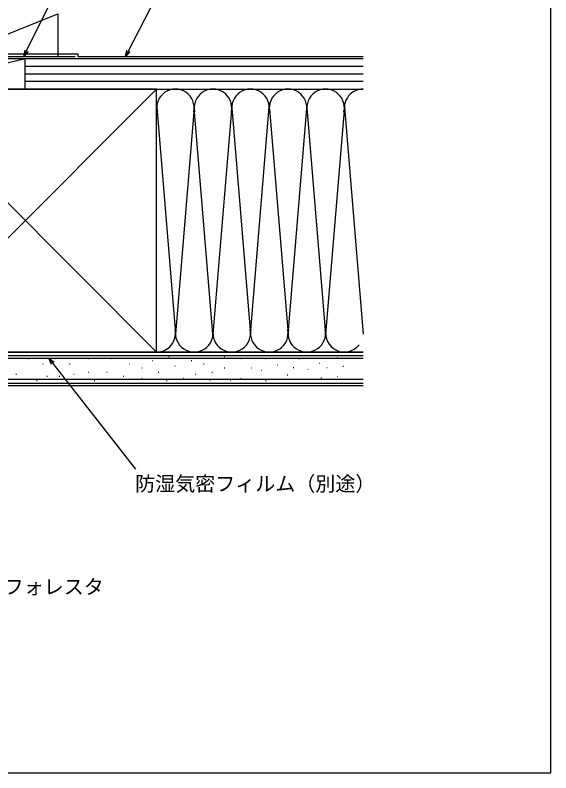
# Model space of a CAD drawing. Units: millimetres, scale not verified. Extents: x -525 to 525, y -783 to 779.
# Drawn here: x 311 to 525, y -782.8 to -480.3 of the extents above; entities that cross this region are included whole.
import ezdxf
from ezdxf.enums import TextEntityAlignment as Align

# ---------------------------------------------------------------- set-up
doc = ezdxf.new("R2010")
doc.units = ezdxf.units.MM
doc.header["$LTSCALE"] = 4
for name, color, linetype in [('0-7_YKK_D', 6, 'Continuous'), ('0-8_YKK_ZWAK', 7, 'Continuous'), ('0-9_YSS_K', 3, 'Continuous'), ('0-A_YSS_KE', 3, 'Continuous')]:
    doc.layers.add(name, color=color, linetype=linetype)
doc.styles.add('ＭＳ ゴシック', font='')
doc.styles.get('ＭＳ ゴシック').set_extended_font_data('MS Gothic')

msp = doc.modelspace()

# ---------------------------------------------------------------- linework, layer by layer
at = {"layer": '0-7_YKK_D'}
for points in [[(314.396, -496.799), (315.528, -494.514), (347.01, -430.95)], [(355.034, -496.799), (356.201, -494.532), (375.65, -456.733)], [(316.14, -494.817), (314.396, -496.799), (314.915, -494.211)], [(356.808, -494.844), (355.034, -496.799), (355.593, -494.219)], [(325.466, -619.73), (324.437, -617.299), (326.544, -618.89)], [(324.437, -617.299), (326.005, -619.31), (358.987, -661.613)]]:
    msp.add_lwpolyline(points, dxfattribs=at)
at = {"layer": '0-8_YKK_ZWAK'}
msp.add_lwpolyline([(-525, -782.8), (525, -782.8), (525, 747.2)], dxfattribs=at)
at = {"layer": '0-9_YSS_K'}
for p, q in [((285.5, -496.799), (328, -479.799)), ((328, -479.799), (328, -496.799)), ((315, -497.799), (262.5, -509.799)), ((328, -497.799), (283, -497.799)), ((315, -509.799), (315, -497.799)), ((450, -497.799), (315, -497.799)), ((450, -500.799), (315, -500.799)), ((450, -503.799), (315, -503.799)), ((450, -506.799), (315, -506.799)), ((262.5, -614.799), (367.5, -509.799)), ((262.5, -509.799), (367.5, -614.799)), ((315, -509.799), (450, -509.799)), ((367.5, -509.799), (450, -509.799)), ((367.506, -516.993), (374.842, -605.767)), ((405, -607.68), (412.501, -516.906)), ((420, -607.68), (427.577, -515.981)), ((442.517, -516.711), (435, -607.68)), ((442.506, -516.993), (450, -607.68)), ((382.342, -518.831), (375, -607.68)), ((390, -607.68), (382.658, -518.831)), ((397.39, -518.244), (390, -607.68)), ((397.661, -518.864), (405, -607.68)), ((412.575, -517.831), (420, -607.68)), ((427.658, -518.831), (435, -607.68)), ((450, -616.299), (240, -616.299)), ((367.5, -614.799), (450, -614.799)), ((372.26, -616.541), (372.46, -616.541)), ((394.512, -616.541), (394.712, -616.541)), ((439.574, -616.932), (439.774, -616.932)), ((316.217, -617.365), (316.417, -617.365)), ((321.986, -619.513), (322.186, -619.513)), ((326.931, -617.365), (327.131, -617.365)), ((332.7, -619.513), (332.9, -619.513)), ((340.118, -617.365), (340.318, -617.365)), ((349.184, -617.365), (349.384, -617.365)), ((356.601, -619.513), (356.801, -619.513)), ((365.667, -618.189), (365.867, -618.189)), ((381.326, -618.189), (381.526, -618.189)), ((386.271, -619.513), (386.471, -619.513)), ((401.106, -617.365), (401.306, -617.365)), ((410.996, -617.365), (411.196, -617.365)), ((415.619, -619.853), (415.819, -619.853)), ((424.383, -617.516), (424.583, -617.516)), ((432.563, -619.269), (432.763, -619.269)), ((340.118, -622.81), (340.318, -622.81)), ((347.535, -622.81), (347.735, -622.81)), ((361.546, -621.161), (361.746, -621.161)), ((368.139, -622.81), (368.339, -622.81)), ((374.733, -620.337), (374.933, -620.337)), ((389.567, -622.81), (389.767, -622.81)), ((394.512, -621.161), (394.712, -621.161)), ((405.226, -621.161), (405.426, -621.161)), ((409.347, -621.986), (409.547, -621.986)), ((422.046, -621.022), (422.246, -621.022)), ((427.889, -621.606), (428.089, -621.606)), ((435.485, -621.022), (435.685, -621.022)), ((441.912, -620.437), (442.112, -620.437)), ((450, -625.799), (240, -625.799)), ((311.272, -623.634), (311.472, -623.634)), ((319.514, -626.106), (319.714, -626.106)), ((323.635, -624.458), (323.835, -624.458)), ((328.58, -624.458), (328.78, -624.458)), ((334.349, -623.634), (334.549, -623.634)), ((342.59, -626.106), (342.79, -626.106)), ((354.129, -624.458), (354.329, -624.458)), ((361.546, -625.282), (361.746, -625.282)), ((371.436, -626.106), (371.636, -626.106)), ((378.029, -625.282), (378.229, -625.282)), ((382.974, -623.634), (383.174, -623.634)), ((388.743, -626.106), (388.943, -626.106)), ((396.985, -626.106), (397.185, -626.106)), ((401.106, -625.282), (401.306, -625.282)), ((410.996, -626.106), (411.196, -626.106)), ((419.709, -623.943), (419.909, -623.943)), ((433.147, -625.112), (433.347, -625.112)), ((439.574, -624.527), (439.774, -624.527)), ((450, -628.299), (240, -628.299))]:
    msp.add_line(p, q, dxfattribs=at)
msp.add_lwpolyline([(315, -509.799), (315, -497.799), (262.5, -497.799), (262.5, -509.799)], close=True, dxfattribs=at)
for centre, start, end in [((375, -517.299), 348.21668, 191.78379), ((390, -517.299), 348.21668, 191.78379), ((405, -517.299), 348.21668, 191.78379), ((420, -517.299), 348.21644, 191.78379), ((435, -517.299), 348.21668, 191.78356), ((450, -517.299), 89.9998, 191.78379), ((367.5, -607.299), 270, 11.78353), ((382.5, -607.299), 168.21646, 11.78353), ((397.5, -607.299), 168.21646, 11.78353), ((412.5, -607.299), 168.21646, 11.78353), ((427.5, -607.299), 168.21646, 11.78364), ((442.5, -607.299), 168.21646, 321.38314)]:
    msp.add_arc(centre, 7.5, start, end, dxfattribs=at)
at = {"layer": '0-A_YSS_KE'}
for p, q in [((336, -495.799), (336, -496.799)), ((336, -496.799), (450, -496.799)), ((367.5, -523.764), (367.5, -509.799)), ((367.5, -614.799), (367.5, -517.299)), ((450, -614.799), (240, -614.799)), ((261.5, -617.299), (450, -617.299)), ((450, -627.299), (240, -627.299))]:
    msp.add_line(p, q, dxfattribs=at)
for points in [[(281, -494.299), (281, -496.799), (335, -496.799)], [(282, -493.299), (282, -495.799), (336, -495.799)], [(367.5, -509.799), (262.5, -509.799), (262.5, -614.799), (367.5, -614.799)]]:
    msp.add_lwpolyline(points, dxfattribs=at)

# ---------------------------------------------------------------- texts
at = {"layer": '0-7_YKK_D', "style": 'ＭＳ ゴシック'}
for s, p in [('防湿気密フィルム（別途）', (358.896, -672.068)), ('ラフォレスタ', (298.38, -713.206))]:
    msp.add_text(s, height=5.865, dxfattribs=at).set_placement(p, align=Align.BOTTOM_LEFT)

doc.saveas('drawing.dxf')
